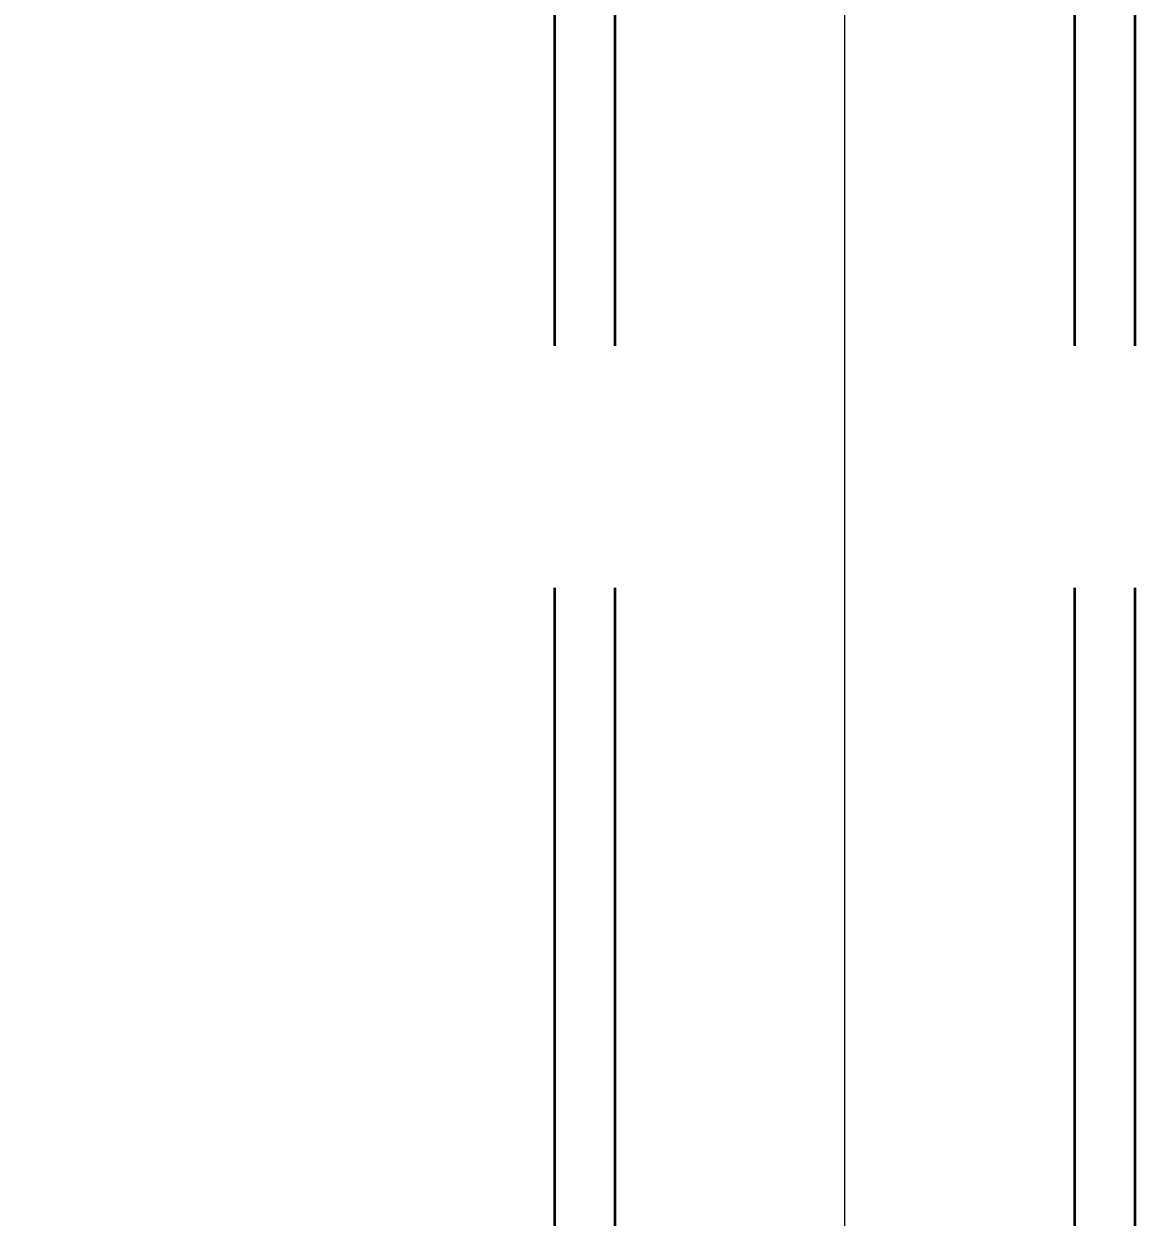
# Model space of a CAD drawing. Header units: millimetres. Extents: x 0 to 2382, y 0 to 420.
# Drawn here: x 153.105 to 157.7, y 322.083 to 327.016 of the extents above; entities that cross this region are included whole.
import ezdxf

# ---------------------------------------------------------------- set-up
doc = ezdxf.new("R2010")
doc.units = ezdxf.units.MM
doc.linetypes.add('IRAM-E-TRAZOS', pattern=[5, 4, -1])
doc.linetypes.add('IRAM-F-TRAZO-PUNTO', pattern=[20, 15, -2, 1, -2])
for name, color, linetype, lineweight in [('02-OCULTA', 4, 'IRAM-E-TRAZOS', 35), ('03-EJE', 1, 'IRAM-F-TRAZO-PUNTO', 18), ('04-COTA', 3, 'CONTINUOUS', 18)]:
    doc.layers.add(name, color=color, linetype=linetype, lineweight=lineweight)
doc.styles.add('ISO3098', font='isocpeur.ttf')
doc.dimstyles.new('FLAMA-IRAM', dxfattribs={"dimtxt": 3.5, "dimasz": 3.5, "dimexe": 2, "dimexo": 1.5, "dimgap": 1, "dimtad": 1, "dimdec": 1, "dimtxsty": 'ISO3098', "dimblk": 'IRAM_FLECHA', "dimblk1": 'IRAM_FLECHA', "dimblk2": 'IRAM_FLECHA', "dimcen": 2.5, "dimclrd": 256, "dimclre": 256, "dimclrt": 256, "dimazin": 3, "dimtfac": 1, "dimtmove": 0, "dimatfit": 3, "dimlwd": 18, "dimlwe": 18})

# ---------------------------------------------------------------- blocks, each defined once
blk = doc.blocks.new('IRAM_FLECHA')
blk.add_solid([(0, 0), (-1, 0.125), (-1, -0.125)])

msp = doc.modelspace()

# ---------------------------------------------------------------- linework, layer by layer
at = {"layer": '02-OCULTA'}
for p, q in [((155.3, 215.685), (155.3, 330.1182)), ((155.55, 215.685), (155.55, 330.1182)), ((157.45, 215.685), (157.45, 330.1182)), ((157.7, 215.685), (157.7, 330.1182))]:
    msp.add_line(p, q, dxfattribs=at)
at = {"layer": '03-EJE'}
msp.add_line((156.5, 212.41), (156.5, 342.3623), dxfattribs=at)

# ---------------------------------------------------------------- dimensions: what is measured, and where the dimension line sits
at = {"layer": '04-COTA'}
msp.add_linear_dim(base=(113, 210), p1=(137, 210), p2=(153.5, 331.7382), angle=90, dimstyle='FLAMA-IRAM', override={"dimlfac": 10}, dxfattribs=at).render()

doc.saveas('drawing.dxf')
